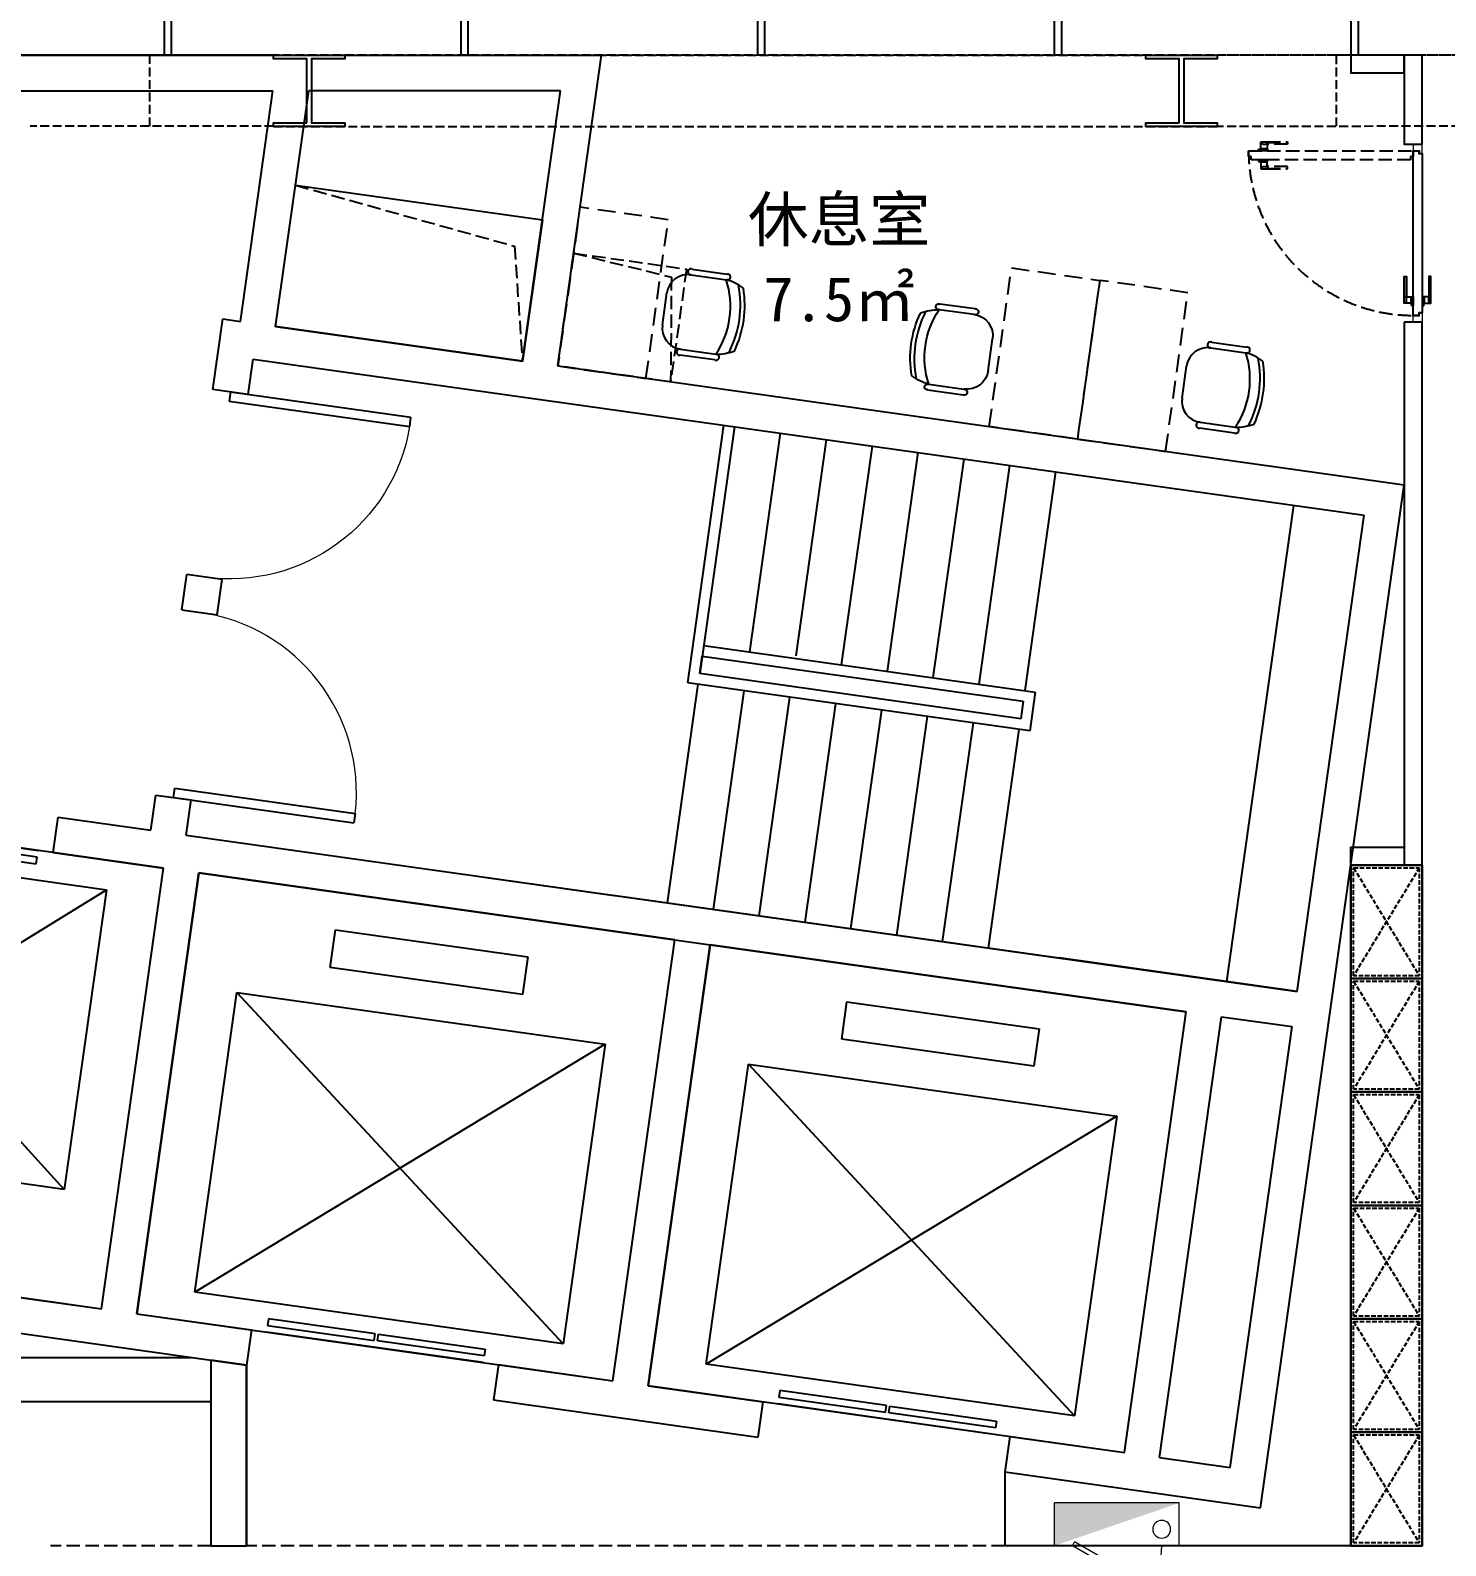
# Model space of a CAD drawing. Header units: millimetres. Extents: x 285006 to 3037698, y -2820855 to 192241.
# Drawn here: x 1145327 to 1153275, y -1089932 to -1081422 of the extents above; entities that cross this region are included whole.
import ezdxf
from ezdxf.enums import TextEntityAlignment as Align
from ezdxf.xclip import XClip

# ---------------------------------------------------------------- set-up
doc = ezdxf.new("R2010")
doc.units = ezdxf.units.MM
doc.header["$XCLIPFRAME"] = 2
doc.header["$PDMODE"] = 35
doc.header["$PDSIZE"] = -0.1
for name, pattern in [('1#C-6F$0$CONTINOUS', [0]), ('1#C-6F$0$DASHED2', [0.375, 0.25, -0.125]), ('DASH', [0.35, 0.25, -0.1]), ('DASHED', [0.75, 0.5, -0.25])]:
    doc.linetypes.add(name, pattern=pattern)
for name, color, linetype in [('1#C-6F$0$0-XREF', 7, 'Continuous'), ('1#C-6F$0$A-FLOR-STRS', 13, 'Continuous'), ('1#C-6F$0$S-W-BEAMLINE', 4, '1#C-6F$0$DASHED2'), ('6铝型材', 8, 'Continuous'), ('___', 4, 'Continuous'), ('__附着_A10-J_KJ_2_B_28F_SEN22M3I_设计区$0$A_WALL_BRIK(砌块墙)', 190, 'Continuous'), ('BS-LIFT', 14, 'Continuous'), ('BS-SHORT CABINET', 30, 'Continuous'), ('BS-STAIR', 30, 'Continuous'), ('COLUMN', 160, 'Continuous'), ('DOOR', 60, 'Continuous'), ('DOOR--02', 8, 'Continuous'), ('DS-FINISH', 20, 'Continuous'), ('DS-NOTES', 8, 'Continuous'), ('FF-FURN', 51, 'Continuous'), ('FF-TEXT', 50, 'Continuous'), ('FF-活动家具', 51, 'Continuous'), ('FF1-固定家具(落地、到顶)', 30, 'Continuous'), ('WALL', 255, 'Continuous'), ('WALL-地台', 8, 'Continuous')]:
    doc.layers.add(name, color=color, linetype=linetype)
for name, color, linetype, lineweight in [('1#C-6F$0$0XG-X', 1, 'Continuous', 18), ('DIM-1B-6F$0$A-ANNO-DIMS', 73, 'Continuous', 18), ('WALL-1C-6F-1$0$A-WALL-GLAZ', 142, 'Continuous', 18), ('板边洞口-1C-6F$0$A-HOLE', 5, 'Continuous', 25)]:
    doc.layers.add(name, color=color, linetype=linetype, lineweight=lineweight)
doc.styles.add('CCD_DIM', font='archs.shx', dxfattribs={"width": 0.7})
doc.styles.add('DIA', font='')
doc.styles.add('DIM-1B-6F$0$HYGB2014', font='hygbsz.shx', dxfattribs={"width": 0.7, "bigfont": 'hygbhz.shx'})
doc.styles.get('DIA').set_extended_font_data('SimSun')
doc.dimstyles.new('DIM-1B-6F$0$DIMN', dxfattribs={"dimtxt": 300, "dimasz": 100, "dimexe": 250, "dimexo": 300, "dimgap": 0, "dimtad": 0, "dimdec": 0, "dimzin": 0, "dimdsep": 46, "dimtxsty": 'DIM-1B-6F$0$HYGB2014', "dimblk": 'DIM-1B-6F$0$_archtick', "dimcen": 0.09, "dimdle": 150, "dimclrt": 7, "dimazin": 0, "dimtfac": 1, "dimtdec": 0, "dimtix": 1, "dimtmove": 2, "dimatfit": 3, "dimfxl": 1, "dimtvp": 1, "dimtolj": 1, "dimtzin": 0, "dimarcsym": 0})
doc.dimstyles.new('DIM_100', dxfattribs={"dimscale": 100, "dimtxt": 1.5, "dimasz": 1, "dimexe": 1.5, "dimexo": 1.5, "dimgap": 0.6, "dimtad": 1, "dimdec": 0, "dimrnd": 5, "dimzin": 12, "dimdsep": 46, "dimtxsty": 'CCD_DIM', "dimblk": 'CCD_Dimension_Tick', "dimcen": 0.125, "dimclrd": 44, "dimclre": 44, "dimclrt": 50, "dimadec": 0, "dimazin": 0, "dimtfac": 1, "dimtdec": 0, "dimtix": 1, "dimtmove": 2, "dimatfit": 3, "dimldrblk": 'CCD_Leader_Dot', "dimfxl": 5, "dimtvp": 1, "dimtolj": 1, "dimtzin": 0, "dimarcsym": 0})

# ---------------------------------------------------------------- blocks, each defined once
blk = doc.blocks.new('DIM-1B-6F$0$_archtick')
at = {"const_width": 0.4}
blk.add_lwpolyline([(-0.7, -0.7), (0.7, 0.7)], dxfattribs=at)
blk = doc.blocks.new('CCD_Dimension_Tick')
at = {"color": 0, "linetype": 'ByBlock'}
for p, q in [((-1.091, 0), (0, 0)), ((0, 0), (1.091, 0))]:
    blk.add_line(p, q, dxfattribs=at)
at = {"color": 0, "linetype": 'Continuous', "const_width": 0.608}
blk.add_lwpolyline([(-0.61, -0.61), (0.61, 0.61)], dxfattribs=at)
blk = doc.blocks.new('*D1553')
at = {"layer": '___', "color": 44, "lineweight": -2, "transparency": 16777216}
for p, q in [((1162391.7, -1083359.5), (1162241.7, -1083359.5)), ((1162391.7, -1083459.5), (1162391.7, -1085509.5)), ((1162435.4, -1085609.5), (1162241.7, -1085609.5))]:
    blk.add_line(p, q, dxfattribs=at)
at = {"layer": 'Defpoints', "color": 0, "transparency": 16777216}
for p in [(1162518.5, -1083359.5), (1162391.7, -1085609.5), (1162585.4, -1085609.5), (1062582.7, -2814913.1), (1063707.7, -2814913.1), (1063707.7, -2816154.7)]:
    blk.add_point(p, dxfattribs=at)
at = {"layer": 'DIM-1B-6F$0$A-ANNO-DIMS', "color": 0, "lineweight": -2, "transparency": 16777216}
for p, q in [((1062582.7, -2815213.1), (1062582.7, -2816404.7)), ((1063707.7, -2815213.1), (1063707.7, -2816404.7)), ((1062432.7, -2816154.7), (1063857.7, -2816154.7))]:
    blk.add_line(p, q, dxfattribs=at)
at = {"layer": '___', "color": 44, "lineweight": -2, "transparency": 16777216, "xscale": 100, "yscale": 100, "zscale": 100}
for p, rotation in [((1162391.7, -1083359.5), 90), ((1162391.7, -1085609.5), 270)]:
    blk.add_blockref('CCD_Dimension_Tick', p, dxfattribs=dict(at, rotation=rotation))
at = {"layer": 'DIM-1B-6F$0$A-ANNO-DIMS', "color": 0, "lineweight": -2, "transparency": 16777216, "xscale": 100, "yscale": 100, "zscale": 100, "rotation": 180}
blk.add_blockref('DIM-1B-6F$0$_archtick', (1062582.7, -2816154.7), dxfattribs=at)
at = {"layer": 'DIM-1B-6F$0$A-ANNO-DIMS', "color": 0, "lineweight": -2, "transparency": 16777216, "xscale": 100, "yscale": 100, "zscale": 100}
blk.add_blockref('DIM-1B-6F$0$_archtick', (1063707.7, -2816154.7), dxfattribs=at)
at = {"layer": '___', "color": 50, "transparency": 16777216, "insert": (1162256.7, -1084484.5), "char_height": 150, "attachment_point": 5, "rotation": 90, "style": 'CCD_DIM'}
blk.add_mtext('\\A1;2250', dxfattribs=at)
at = {"layer": 'DIM-1B-6F$0$A-ANNO-DIMS', "color": 7, "transparency": 16777216, "insert": (1063145.2, -2815854.7), "char_height": 300, "attachment_point": 5, "style": 'DIM-1B-6F$0$HYGB2014'}
blk.add_mtext('\\A1;1125', dxfattribs=at)
blk = doc.blocks.new('*D1555')
at = {"layer": '___', "color": 44, "lineweight": -2, "transparency": 16777216}
for p, q in [((1154593.2, -1087071.4), (1154180.5, -1087071.4)), ((1154330.5, -1089275.6), (1154330.5, -1087171.4)), ((1154593.2, -1089375.6), (1154180.5, -1089375.6))]:
    blk.add_line(p, q, dxfattribs=at)
at = {"layer": 'Defpoints', "color": 0, "transparency": 16777216}
for p in [(1154330.5, -1087071.4), (1154743.2, -1087071.4, 0), (1154743.2, -1089375.6, 0), (1064832.7, -2814913.1), (1066532.7, -2814913.1), (1066532.7, -2816154.7)]:
    blk.add_point(p, dxfattribs=at)
at = {"layer": 'DIM-1B-6F$0$A-ANNO-DIMS', "color": 0, "lineweight": -2, "transparency": 16777216}
for p, q in [((1064832.7, -2815213.1), (1064832.7, -2816404.7)), ((1066532.7, -2815213.1), (1066532.7, -2816404.7)), ((1064682.7, -2816154.7), (1066682.7, -2816154.7))]:
    blk.add_line(p, q, dxfattribs=at)
at = {"layer": '___', "color": 44, "lineweight": -2, "transparency": 16777216, "xscale": 100, "yscale": 100, "zscale": 100}
for p, rotation in [((1154330.5, -1087071.4), 90), ((1154330.5, -1089375.6), 270)]:
    blk.add_blockref('CCD_Dimension_Tick', p, dxfattribs=dict(at, rotation=rotation))
at = {"layer": 'DIM-1B-6F$0$A-ANNO-DIMS', "color": 0, "lineweight": -2, "transparency": 16777216, "xscale": 100, "yscale": 100, "zscale": 100, "rotation": 180}
blk.add_blockref('DIM-1B-6F$0$_archtick', (1064832.7, -2816154.7), dxfattribs=at)
at = {"layer": 'DIM-1B-6F$0$A-ANNO-DIMS', "color": 0, "lineweight": -2, "transparency": 16777216, "xscale": 100, "yscale": 100, "zscale": 100}
blk.add_blockref('DIM-1B-6F$0$_archtick', (1066532.7, -2816154.7), dxfattribs=at)
at = {"layer": '___', "color": 50, "transparency": 16777216, "insert": (1154195.5, -1088223.5), "char_height": 150, "attachment_point": 5, "rotation": 90, "style": 'CCD_DIM'}
blk.add_mtext('\\A1;2305', dxfattribs=at)
at = {"layer": 'DIM-1B-6F$0$A-ANNO-DIMS', "color": 7, "transparency": 16777216, "insert": (1065682.7, -2815854.7), "char_height": 300, "attachment_point": 5, "style": 'DIM-1B-6F$0$HYGB2014'}
blk.add_mtext('\\A1;1700', dxfattribs=at)
blk = doc.blocks.new('*D1556')
at = {"layer": '___', "color": 44, "lineweight": -2, "transparency": 16777216}
for p, q in [((1154593.2, -1088748.5), (1154435.7, -1088748.5)), ((1154585.7, -1088848.5), (1154585.7, -1089275.6)), ((1154593.2, -1089375.6), (1154435.7, -1089375.6))]:
    blk.add_line(p, q, dxfattribs=at)
at = {"layer": 'Defpoints', "color": 0, "transparency": 16777216}
for p in [(1154743.2, -1088748.5, 0), (1154585.7, -1089375.6), (1154743.2, -1089375.6, 0), (1066532.7, -2814913.1), (1067332.7, -2814913.1), (1067332.7, -2816154.7)]:
    blk.add_point(p, dxfattribs=at)
at = {"layer": 'DIM-1B-6F$0$A-ANNO-DIMS', "color": 0, "lineweight": -2, "transparency": 16777216}
for p, q in [((1066532.7, -2815213.1), (1066532.7, -2816404.7)), ((1067332.7, -2815213.1), (1067332.7, -2816404.7)), ((1066382.7, -2816154.7), (1067482.7, -2816154.7))]:
    blk.add_line(p, q, dxfattribs=at)
at = {"layer": '___', "color": 44, "lineweight": -2, "transparency": 16777216, "xscale": 100, "yscale": 100, "zscale": 100}
for p, rotation in [((1154585.7, -1088748.5), 90), ((1154585.7, -1089375.6), 270)]:
    blk.add_blockref('CCD_Dimension_Tick', p, dxfattribs=dict(at, rotation=rotation))
at = {"layer": 'DIM-1B-6F$0$A-ANNO-DIMS', "color": 0, "lineweight": -2, "transparency": 16777216, "xscale": 100, "yscale": 100, "zscale": 100, "rotation": 180}
blk.add_blockref('DIM-1B-6F$0$_archtick', (1066532.7, -2816154.7), dxfattribs=at)
at = {"layer": 'DIM-1B-6F$0$A-ANNO-DIMS', "color": 0, "lineweight": -2, "transparency": 16777216, "xscale": 100, "yscale": 100, "zscale": 100}
blk.add_blockref('DIM-1B-6F$0$_archtick', (1067332.7, -2816154.7), dxfattribs=at)
at = {"layer": '___', "color": 50, "transparency": 16777216, "insert": (1154450.7, -1089062.1), "char_height": 150, "attachment_point": 5, "rotation": 90, "style": 'CCD_DIM'}
blk.add_mtext('\\A1;625', dxfattribs=at)
at = {"layer": 'DIM-1B-6F$0$A-ANNO-DIMS', "color": 7, "transparency": 16777216, "insert": (1066932.7, -2815854.7), "char_height": 300, "attachment_point": 5, "style": 'DIM-1B-6F$0$HYGB2014'}
blk.add_mtext('\\A1;800', dxfattribs=at)
blk = doc.blocks.new('1#C-6F$0$$0$A$C613054A8')
for p, q in [((0, 50), (0, 2750)), ((0, 2750), (2500, 2750)), ((2500, 2750), (2500, 50)), ((634.7, 2444.4), (634.7, 355.6)), ((634.7, 2444.4), (2334.7, 355.6)), ((634.7, 355.6), (2334.7, 2444.4)), ((2334.7, 2444.4), (634.7, 2444.4)), ((2334.7, 355.6), (2334.7, 2444.4)), ((2424.4, 1409.4), (2424.4, 2013.9)), ((2424.4, 2013.9), (2462.2, 2013.9)), ((2462.2, 2013.9), (2462.2, 1409.4)), ((2500, 786.1), (2500, 2013.9)), ((209.7, 1944.9), (209.7, 855.1)), ((422.2, 1944.9), (209.7, 1944.9)), ((422.2, 855.1), (422.2, 1944.9)), ((2462.2, 1409.4), (2424.4, 1409.4)), ((2424.4, 1390.6), (2424.4, 786.1)), ((2462.2, 1390.6), (2424.4, 1390.6)), ((2462.2, 786.1), (2462.2, 1390.6)), ((209.7, 855.1), (422.2, 855.1)), ((2424.4, 786.1), (2462.2, 786.1)), ((634.7, 355.6), (2334.7, 355.6)), ((2500, 50), (0, 50))]:
    blk.add_line(p, q)
blk = doc.blocks.new('1#C-6F$0$A$C613054A8')
for p, q in [((0, 0), (0, 2650)), ((0, 2650), (2500, 2650)), ((2500, 2650), (2500, 0)), ((634.7, 2349.4), (634.7, 300.6)), ((634.7, 2349.4), (2334.7, 300.6)), ((634.7, 300.6), (2334.7, 2349.4)), ((2334.7, 2349.4), (634.7, 2349.4)), ((2334.7, 300.6), (2334.7, 2349.4)), ((2424.4, 1334.4), (2424.4, 1938.9)), ((2424.4, 1938.9), (2462.2, 1938.9)), ((2462.2, 1938.9), (2462.2, 1334.4)), ((2500, 711.1), (2500, 1938.9)), ((209.7, 1869.9), (209.7, 780.1)), ((422.2, 1869.9), (209.7, 1869.9)), ((422.2, 780.1), (422.2, 1869.9)), ((2462.2, 1334.4), (2424.4, 1334.4)), ((2424.4, 1315.6), (2424.4, 711.1)), ((2462.2, 1315.6), (2424.4, 1315.6)), ((2462.2, 711.1), (2462.2, 1315.6)), ((209.7, 780.1), (422.2, 780.1)), ((2424.4, 711.1), (2462.2, 711.1)), ((634.7, 300.6), (2334.7, 300.6)), ((2500, 0), (0, 0))]:
    blk.add_line(p, q)
blk = doc.blocks.new('WALL-1C-6F-1$0$mullion_____')
at = {"layer": '6铝型材'}
for p, q in [((-36798.2, -1713.1), (-36798.2, -1433.1)), ((-36798.2, -1433.1), (-36758.2, -1433.1)), ((-36758.2, -1713.1), (-36758.2, -1433.1)), ((-36798.2, -1713.1), (-36758.2, -1713.1)), ((-36778.2, -1713.1), (-36778.2, -1733.1))]:
    blk.add_line(p, q, dxfattribs=at)
blk = doc.blocks.new('WALL-1C-6F-1')
at = {"layer": 'WALL-地台', "linetype": 'DASH', "ltscale": 200}
blk.add_line((98375185.2, 18822722.6), (98375185.5, 18796565.6), dxfattribs=at)
at = {"layer": 'WALL-1C-6F-1$0$A-WALL-GLAZ', "lineweight": -3, "rotation": 269.9999995734953}
for p in [(98376618.3, 18774763.3), (98376618.3, 18773097.1), (98376618.3, 18771430.9), (98376618.3, 18769764.7), (98376618.3, 18768098.5)]:
    blk.add_blockref('WALL-1C-6F-1$0$mullion_____', p, dxfattribs=at)
blk = doc.blocks.new('1#C-6F$0$$TCHSYS$DOOR2D')
for p, q in [((0.45, 0.975), (0.5, 0.975)), ((0.45, 0), (0.45, 0.975)), ((0.5, 0), (0.5, 0.975)), ((0.5, 0), (0.45, 0))]:
    blk.add_line(p, q)
at = {"lineweight": 13}
blk.add_arc((0.475, 0), 0.975, 91.46928, 180, dxfattribs=at)
blk = doc.blocks.new('1#C-6F$0$A$C13D20D7F')
at = {"layer": '1#C-6F$0$S-W-BEAMLINE', "color": 6, "linetype": '1#C-6F$0$CONTINOUS'}
blk.add_lwpolyline([(380, 200), (20, 200), (20, 12.5), (0, 12.5), (0, 412.5), (20, 412.5), (20, 225), (380, 225), (380, 412.5), (400, 412.5), (400, 12.5), (380, 12.5)], close=True, dxfattribs=at)
blk = doc.blocks.new('dfgdergherhre')
at = {"layer": 'WALL-地台', "linetype": 'DASH', "ltscale": 200}
for p, q in [((3268329.1, 4617159.8, 0), (3268329.2, 4615793.8, 0)), ((3268729.1, 4617159.8, 0), (3268729.2, 4615793.8, 0)), ((3268729.1, 4616464.3, 0), (3268329.2, 4616464.3, 0)), ((3268329.2, 4610495, 0), (3268329.2, 4615793.8, 0)), ((3268729.2, 4610495, 0), (3268729.2, 4615793.8, 0)), ((3268329.1, 4610495, 0), (3268329.1, 4609128.9, 0)), ((3268729.1, 4610495, 0), (3268729.1, 4609128.9, 0)), ((3268729, 4609799.5, 0), (3268329.1, 4609799.5, 0))]:
    blk.add_line(p, q, dxfattribs=at)
at = {"layer": '1#C-6F$0$0-XREF', "ltscale": 1.5, "rotation": 359.999308722076}
for p in [(3268329.2, 4615381.3, 0), (3268329.2, 4610482.5, 0)]:
    blk.add_blockref('1#C-6F$0$A$C13D20D7F', p, dxfattribs=at)
blk = doc.blocks.new('A$C64783269')
at = {"layer": 'FF-活动家具'}
for p, q in [((1, 151), (1, 400)), ((41, 151), (41, 400)), ((570, 399), (570, 150)), ((610, 399), (610, 150)), ((419, 0), (191, 0))]:
    blk.add_line(p, q, dxfattribs=at)
for centre, radius, start, end in [((305, -192), 752, 72.7146, 107.2107), ((21, 405), 20.8, 344.5058, 195.4229), ((461, 332), 426, 152.8506, 170.8394), ((305, -144), 604, 64.0229, 115.9163), ((305, -200), 730, 70.8382, 109.1021), ((149, 332), 426, 9.0894, 27.0688), ((590, 405), 20.8, 344.5058, 195.4229), ((21, 145), 20.8, 164.5058, 15.4229), ((191, 150), 150, 179.9644, 269.9644), ((419, 150), 150, 269.9644, 359.9644), ((590, 145), 20.8, 164.5058, 15.4229)]:
    blk.add_arc(centre, radius, start, end, dxfattribs=at)
blk = doc.blocks.new('1#C-6F$0$单出口带卷盘消火栓')
at = {"layer": '1#C-6F$0$0XG-X'}
for p, q in [((368866.2, -61966.5), (368866.2, -61726.5)), ((368866.2, -61726.5), (369566.2, -61726.5)), ((369566.2, -61966.5), (369566.2, -61726.5)), ((369021.3, -62194.5), (369453.7, -61944.8)), ((369466.2, -61966.5), (369453.7, -61944.8)), ((368866.2, -61966.5), (368966.2, -61966.5)), ((368966.2, -61966.5), (369466.2, -61966.5)), ((369033.2, -62216.5), (369466.2, -61966.5)), ((369466.2, -61966.5), (369566.2, -61966.5)), ((369021.3, -62194.5), (369033.8, -62216.2))]:
    blk.add_line(p, q, dxfattribs=at)
blk.add_circle((368964.5, -61874.2), 50, dxfattribs=at)
blk.add_arc((369466.2, -61966.5), 500, 180, 207.13402, dxfattribs=at)
blk.add_solid([(368866.2, -61726.5), (369566.2, -61966.5), (369566.2, -61726.5)], dxfattribs=at)
blk = doc.blocks.new('*U1126')
at = {"layer": 'FF1-固定家具(落地、到顶)', "color": 55, "linetype": 'DASH', "ltscale": 100}
for p, q in [((15.4, 384.6), (621.7, 15.4)), ((15.4, 15.4), (621.7, 384.6)), ((637.1, 0), (637.1, 400))]:
    blk.add_line(p, q, dxfattribs=at)
at = {"layer": 'FF1-固定家具(落地、到顶)'}
blk.add_lwpolyline([(0, 400), (637.1, 400), (637.1, 0), (0, 0)], close=True, dxfattribs=at)
at = {"layer": 'FF1-固定家具(落地、到顶)', "color": 55, "linetype": 'DASH', "ltscale": 100}
blk.add_lwpolyline([(15.4, 384.6), (621.7, 384.6), (621.7, 15.4), (15.4, 15.4)], close=True, dxfattribs=at)
blk = doc.blocks.new('M--900')
at = {"layer": 'DOOR'}
blk.add_lwpolyline([(-962, 50), (-38, 50), (-38, 18), (-53, 18), (-53, 0), (-947, 0), (-947, 18), (-962, 18), (-962, 50)], dxfattribs=at)
at = {"layer": 'DOOR--02', "linetype": 'DASH', "ltscale": 300}
for p, q in [((-136, 869), (-136, 755)), ((10, 869), (10, 755))]:
    blk.add_line(p, q, dxfattribs=at)
at = {"layer": 'DOOR--02'}
for p, q in [((-857, 98), (-743, 98)), ((-857, -48), (-743, -48))]:
    blk.add_line(p, q, dxfattribs=at)
at = {"layer": 'DOOR--02', "linetype": 'DASH', "ltscale": 300}
for points in [[(-38, 974), (-38, 50), (-70, 50), (-70, 65), (-88, 65), (-88, 959), (-70, 959), (-70, 974), (-38, 974)], [(-100, 870), (-100, 904.5), (-138, 904.5), (-138, 861.5)], [(-138, 904.5), (-126, 895), (-126, 869)], [(-138, 869), (-138, 755), (-126, 755), (-126, 869)], [(-128, 869), (-138, 869)], [(-128, 869), (-100, 869), (-100, 869)], [(-88, 868.7), (-88, 919), (-98, 919), (-98, 868.7), (-88, 868.7)], [(-98, 902.5), (-88, 902.5)], [(-98, 885.5), (-88, 885.5)], [(-38, 919), (-38, 919)], [(-38, 868.7), (-38, 919), (-28, 919), (-28, 868.7), (-38, 868.7)], [(-28, 902.5), (-38, 902.5)], [(-28, 885.5), (-38, 885.5)], [(-26, 870), (-26, 904.5), (12, 904.5), (12, 861.5)], [(2, 869), (-26, 869), (-26, 869)], [(12, 904.5), (0, 895), (0, 869)], [(12, 869), (12, 755), (0, 755), (0, 869)], [(2, 869), (12, 869)]]:
    blk.add_lwpolyline(points, dxfattribs=at)
for points in [[(-100, 904), (-100, 869.5), (-98, 869.5), (-98, 904)], [(-26, 904), (-26, 869.5), (-28, 869.5), (-28, 904)]]:
    blk.add_lwpolyline(points, close=True, dxfattribs=at)
at = {"layer": 'DOOR--02'}
for points in [[(-858, 62), (-892.5, 62), (-892.5, 100), (-849.5, 100)], [(-857, 100), (-743, 100), (-743, 88), (-857, 88)], [(-857, 90), (-857, 100)], [(-857, 90), (-857, 62), (-857, 62)], [(-856.7, 50), (-907, 50), (-907, 60), (-856.7, 60), (-856.7, 50)], [(-907, 50), (-907, 50)], [(-856.7, 0), (-907, 0), (-907, -10), (-856.7, -10), (-856.7, 0)], [(-858, -12), (-892.5, -12), (-892.5, -50), (-849.5, -50)], [(-857, -40), (-857, -12), (-857, -12)], [(-857, -50), (-743, -50), (-743, -38), (-857, -38)], [(-857, -40), (-857, -50)]]:
    blk.add_lwpolyline(points, dxfattribs=at)
at = {"layer": 'DOOR--02', "ltscale": 0.1}
for points in [[(-892.5, 100), (-883, 88), (-857, 88)], [(-890.5, 60), (-890.5, 50)], [(-873.5, 60), (-873.5, 50)], [(-892.5, -50), (-883, -38), (-857, -38)], [(-890.5, -10), (-890.5, 0)], [(-873.5, -10), (-873.5, 0)]]:
    blk.add_lwpolyline(points, dxfattribs=at)
at = {"layer": 'DOOR--02'}
for points in [[(-892, 62), (-857.5, 62), (-857.5, 60), (-892, 60)], [(-892, -12), (-857.5, -12), (-857.5, -10), (-892, -10)]]:
    blk.add_lwpolyline(points, close=True, dxfattribs=at)
at = {"layer": 'DOOR--02', "linetype": 'DASH', "ltscale": 300}
blk.add_arc((-38, 50), 924, 90, 181.98467, dxfattribs=at)
at = {"layer": 'DS-FINISH', "linetype": 'Continuous', "lineweight": 0, "ltscale": 1000}
for points in [[(-965, 15), (-950, 15), (-950, 0), (-1000, 0), (-1000, 50), (-965, 50)], [(-35, 15), (-50, 15), (-50, 0), (0, 0), (0, 50), (-35, 50)]]:
    blk.add_lwpolyline(points, close=True, dxfattribs=at)
blk = doc.blocks.new('*U476')
blk.add_blockref('M--900', (0, 0))
blk = doc.blocks.new('CCD_Leader_Dot')
at = {"color": 0, "linetype": 'ByBlock'}
blk.add_line((-5, 0), (-10, 0), dxfattribs=at)
at = {"color": 0, "linetype": 'ByBlock', "const_width": 5}
blk.add_lwpolyline([(-2.5, 0, 1), (2.5, 0, 1)], format="xyb", close=True, dxfattribs=at)
blk = doc.blocks.new('DFHFTHRTHRT')
at = {"layer": 'FF-TEXT', "color": 50, "style": 'DIA'}
blk.add_text('休息室', height=250, rotation=90.08483, dxfattribs=at).set_placement((905187.3, -320903.9, 0), align=Align.CENTER)
blk.add_text('7.5㎡', height=250, rotation=90.08483, dxfattribs=at).set_placement((905488.1, -320903.9, 0), align=Align.MIDDLE)

msp = doc.modelspace()

# ---------------------------------------------------------------- linework, layer by layer
at = {"layer": '1#C-6F$0$A-FLOR-STRS'}
for p, q in [((1147875, -1086177.3, 0), (1148604.9, -1086279.9, 0)), ((1148600.4, -1086279.3, 0), (1151103.3, -1086631, 0)), ((1152440.2, -1086818.9, 0), (1151103.3, -1086631, 0))]:
    msp.add_line(p, q, dxfattribs=at)
at = {"layer": '__附着_A10-J_KJ_2_B_28F_SEN22M3I_设计区$0$A_WALL_BRIK(砌块墙)', "ltscale": 0.01, "elevation": 0}
msp.add_lwpolyline([(1146540.6, -1088918.2), (1146540.6, -1089932)], dxfattribs=at)
at = {"layer": 'BS-SHORT CABINET', "elevation": 0}
for points in [[(1152741.9, -1086109.4), (1152741.9, -1089932), (1153141.9, -1089932), (1153141.9, -1086109.4)], [(1146340.6, -1088890.1), (1146340.6, -1089932), (1146540.6, -1089932), (1146540.6, -1088917.9)]]:
    msp.add_lwpolyline(points, close=True, dxfattribs=at)
for points in [[(1143741, -1088874.8), (1146231.2, -1088874.8)], [(1146340.6, -1089124.8), (1140719.7, -1089124.8)], [(1150798.7, -1089516.7), (1150798.7, -1089932)], [(1150798.7, -1089516.7), (1150798.7, -1089932)], [(1153141.9, -1089932), (1150798.7, -1089932)]]:
    msp.add_lwpolyline(points, dxfattribs=at)
at = {"layer": 'BS-STAIR'}
for p, q in [((1149018.1, -1085085.8, 0), (1149221.3, -1083640, 0)), ((1149280.7, -1083648.3, 0), (1149085.9, -1085034.7, 0)), ((1149538.2, -1083684.5, 0), (1149365.6, -1084912.5, 0)), ((1149795.7, -1083720.7, 0), (1149625.1, -1084934.3, 0)), ((1150053.1, -1083756.9, 0), (1149880.5, -1084984.8, 0)), ((1150310.6, -1083793.1, 0), (1150138, -1085021, 0)), ((1150568.1, -1083829.3, 0), (1150395.5, -1085057.2, 0)), ((1150825.5, -1083865.5, 0), (1150652.9, -1085093.4, 0)), ((1151083, -1083901.7, 0), (1150910.4, -1085129.6, 0)), ((1149108.1, -1084876.3, 0), (1150969.8, -1085137.9, 0)), ((1149085.9, -1085034.7, 0), (1149099.8, -1084935.7, 0)), ((1149099.8, -1084935.7, 0), (1150902.1, -1085189, 0)), ((1149099.8, -1084935.7, 0), (1150902.1, -1085189, 0)), ((1150888.1, -1085288, 0), (1149085.9, -1085034.7, 0)), ((1150888.1, -1085288, 0), (1149085.9, -1085034.7, 0)), ((1148904.9, -1086322.1, 0), (1149077.5, -1085094.1, 0)), ((1150939.2, -1085355.8, 0), (1149018.1, -1085085.8, 0)), ((1149162.4, -1086358.2, 0), (1149335, -1085130.3, 0)), ((1150969.8, -1085137.9, 0), (1150939.2, -1085355.8, 0)), ((1149419.9, -1086394.4, 0), (1149592.5, -1085166.5, 0)), ((1149677.3, -1086430.6, 0), (1149849.9, -1085202.7, 0)), ((1149934.8, -1086466.8, 0), (1150107.4, -1085238.9, 0)), ((1150902.1, -1085189, 0), (1150888.1, -1085288, 0)), ((1150902.1, -1085189, 0), (1150888.1, -1085288, 0)), ((1150192.3, -1086503, 0), (1150364.9, -1085275.1, 0)), ((1150449.7, -1086539.2, 0), (1150622.3, -1085311.3, 0)), ((1150707.2, -1086575.4, 0), (1150879.8, -1085347.4, 0))]:
    msp.add_line(p, q, dxfattribs=at)
at = {"layer": 'BS-STAIR', "elevation": 0}
msp.add_lwpolyline([(1152419.9, -1084089.6), (1152044.1, -1086763.3)], dxfattribs=at)
msp.add_lwpolyline([(1148681, -1085634.2, 0, 0, 0), (1151345.3, -1086008.7, 0, 0, 0), (1151540.2, -1084622.3, 0, 0, 0), (1149554.7, -1084343.2, 80, 0, 0), (1149257.6, -1084301.5, 0, 0, 0)], format="xyseb", dxfattribs=at)
at = {"layer": 'COLUMN', "linetype": 'Continuous'}
for p, q in [((1141869.1, -1081560.8, 0), (1148534, -1081560.9, 0)), ((1148288.6, -1083306.9, 0), (1148534, -1081560.9, 0)), ((1143254.8, -1081760.8, 0), (1146688.2, -1081760.9, 0)), ((1146506.1, -1083056.4, 0), (1146688.2, -1081760.9, 0)), ((1146704.2, -1083084.2, 0), (1146890.2, -1081760.9, 0)), ((1148303.9, -1081760.9, 0), (1146890.2, -1081760.9, 0)), ((1148090.5, -1083279.1, 0), (1148303.9, -1081760.9, 0)), ((1146351.4, -1083438.6, 0), (1146407.1, -1083042.5, 0)), ((1146407.1, -1083042.5, 0), (1146506.1, -1083056.4, 0)), ((1146704.2, -1083084.2, 0), (1148090.5, -1083279.1, 0)), ((1146549.5, -1083466.4, 0), (1146577.3, -1083268.4, 0)), ((1146577.3, -1083268.4, 0), (1152816, -1084145.2, 0)), ((1148288.6, -1083306.9, 0), (1153041.9, -1083975, 0)), ((1146549.5, -1083466.4, 0), (1146351.4, -1083438.6, 0)), ((1152234.6, -1089718.6, 0), (1153041.9, -1083975, 0)), ((1152440.2, -1086818.9, 0), (1152816, -1084145.2, 0)), ((1152440.2, -1086818.9, 0), (1152816, -1084145.2, 0)), ((1146177.4, -1084676.4, 0), (1146205.3, -1084478.4, 0)), ((1146403.3, -1084506.2, 0), (1146205.3, -1084478.4, 0)), ((1146375.5, -1084704.2, 0), (1146403.3, -1084506.2, 0)), ((1146177.4, -1084676.4, 0), (1146375.5, -1084704.2, 0)), ((1146003.4, -1085914.2, 0), (1146031.3, -1085716.2, 0)), ((1146031.3, -1085716.2, 0), (1146229.3, -1085744, 0)), ((1146201.5, -1085942.1, 0), (1146229.3, -1085744, 0)), ((1145455.7, -1086039.2, 0), (1145483.6, -1085841.2, 0)), ((1145483.6, -1085841.2, 0), (1146003.4, -1085914.2, 0)), ((1146201.5, -1085942.1, 0), (1152440.2, -1086818.9, 0)), ((1145455.7, -1086039.2, 0), (1146074.6, -1086126.2, 0)), ((1145726.7, -1088601.9, 0), (1146074.6, -1086126.2, 0)), ((1145924.7, -1088629.7, 0), (1146272.7, -1086154.1, 0)), ((1146272.7, -1086154.1, 0), (1151818.2, -1086933.5, 0)), ((1148598.4, -1089005.5, 0), (1148946.4, -1086529.9, 0)), ((1148796.5, -1089033.4, 0), (1149144.5, -1086557.7, 0)), ((1151470.2, -1089409.2, 0), (1151818.2, -1086933.5, 0)), ((1151668.3, -1089437, 0), (1152016.2, -1086961.3, 0)), ((1152016.2, -1086961.3, 0), (1152412.3, -1087017, 0)), ((1152064.4, -1089492.7, 0), (1152412.3, -1087017, 0)), ((1143102.5, -1088233, 0), (1145726.7, -1088601.9, 0)), ((1142331.9, -1088326.7, 0), (1146540.6, -1088918.2, 0)), ((1145924.7, -1088629.7, 0), (1146568.4, -1088720.2, 0)), ((1146568.4, -1088720.2, 0), (1146540.6, -1088918.2, 0)), ((1147954.8, -1088915, 0), (1147926.9, -1089113.1, 0)), ((1147954.8, -1088915, 0), (1148598.4, -1089005.5, 0)), ((1148796.5, -1089033.4, 0), (1149440.2, -1089123.8, 0)), ((1147926.9, -1089113.1, 0), (1149412.3, -1089321.9, 0)), ((1149440.2, -1089123.8, 0), (1149412.3, -1089321.9, 0)), ((1150826.5, -1089318.7, 0), (1150798.7, -1089516.7, 0)), ((1150826.5, -1089318.7, 0), (1151470.2, -1089409.2, 0)), ((1151668.3, -1089437, 0), (1152064.4, -1089492.7, 0)), ((1150798.7, -1089516.7, 0), (1152234.6, -1089718.6, 0))]:
    msp.add_line(p, q, dxfattribs=at)
at = {"layer": 'DS-NOTES', "linetype": 'DASH', "ltscale": 300, "elevation": 0}
for points in [[(1146815.5, -1082292), (1148045.1, -1082634.1), (1148090.5, -1083279.1)], [(1148377.7, -1082673.2), (1148926.8, -1082807.4), (1148922.4, -1083396)], [(1146340.6, -1089932), (1145440.6, -1089932)], [(1150798.7, -1089932), (1146540.6, -1089932)], [(1150798.7, -1089932), (1149412.3, -1089932)]]:
    msp.add_lwpolyline(points, dxfattribs=at)
msp.add_lwpolyline([(1149011.4, -1082762.2), (1148922.4, -1083396), (1148288.6, -1083306.9), (1148377.7, -1082673.2)], close=True, dxfattribs=at)
at = {"layer": 'FF-FURN', "linetype": 'DASHED', "ltscale": 200, "elevation": 0}
for points in [[(1148399.9, -1082514.7), (1148288.6, -1083306.9), (1148783.7, -1083376.5), (1148909, -1082485.3), (1148413.9, -1082415.7)], [(1151317.8, -1082924.8), (1151206.5, -1083717), (1150711.3, -1083647.4), (1150836.6, -1082756.2), (1151331.7, -1082825.8)], [(1151331.7, -1082825.8), (1151206.5, -1083717), (1151701.6, -1083786.6), (1151826.9, -1082895.4), (1151331.7, -1082825.8)]]:
    msp.add_lwpolyline(points, dxfattribs=at)
at = {"layer": 'WALL', "elevation": 0}
for points in [[(1152742.6, -1081561.1), (1152742.6, -1081660.9), (1153041.9, -1081660.9), (1153041.9, -1081561.1)], [(1153041.9, -1081561.2), (1153041.9, -1082060.9), (1153141.9, -1082060.9), (1153141.9, -1081561.2)], [(1153041.9, -1083060.9), (1153041.9, -1086109.4), (1153141.9, -1086109.4), (1153141.9, -1083060.9)]]:
    msp.add_lwpolyline(points, close=True, dxfattribs=at)
msp.add_lwpolyline([(1153141.9, -1086109.4), (1152741.9, -1086109.4), (1152741.9, -1086009.4), (1153041.9, -1086009.4), (1153041.9, -1086109.4)], dxfattribs=at)
at = {"layer": '板边洞口-1C-6F$0$A-HOLE', "linetype": 'Continuous', "ltscale": 1.5, "elevation": 0}
msp.add_lwpolyline([(1148201.9, -1082486.9), (1148090.5, -1083279.1), (1146704.2, -1083084.2), (1146815.5, -1082292)], close=True, dxfattribs=at)

# ---------------------------------------------------------------- block references
at = {"rotation": 270}
for p in [(1152741.9, -1086109.4, 0), (1152741.9, -1086746.5, 0), (1152741.9, -1087383.6, 0), (1152741.9, -1088020.7, 0), (1152741.9, -1088657.8, 0), (1152741.9, -1089294.9, 0)]:
    msp.add_blockref('*U1126', p, dxfattribs=at)
at = {"layer": '1#C-6F$0$0-XREF', "ltscale": 1.5}
ref = msp.add_blockref('WALL-1C-6F-1', (-17657592, 97293851, 0), dxfattribs=dict(at, rotation=269.999308722076))
XClip(ref).set_block_clipping_path([(98372385.8231538981, 18767467.007476639), (98391135.4026873261, 18767467.2336917371), (98391134.7242774069, 18823696.4636914618), (98372385.144743979, 18823696.2374763638)])
at = {"layer": '1#C-6F$0$0XG-X', "xscale": -1, "rotation": 0.0006912783119528143}
msp.add_blockref('1#C-6F$0$单出口带卷盘消火栓', (1520643.7, -1027961.1, 0), dxfattribs=at)
at = {"layer": '___', "rotation": 270}
msp.add_blockref('DFHFTHRTHRT', (1470772.2, -177420.6), dxfattribs=at)
at = {"layer": '__附着_A10-J_KJ_2_B_28F_SEN22M3I_设计区$0$A_WALL_BRIK(砌块墙)', "rotation": 270}
msp.add_blockref('dfgdergherhre', (-3463802.4, 2186768.2), dxfattribs=at)
at = {"layer": 'BS-LIFT', "xscale": -1, "rotation": 261.9993155329082}
msp.add_blockref('1#C-6F$0$A$C613054A8', (1143102.5, -1088233, 0), dxfattribs=at)
at = {"layer": 'BS-LIFT', "extrusion": (-4.16084e-15, 5.84819e-16, -1), "zscale": -0.9999999999999973, "rotation": 278.0006920480635}
for p in [(-1148995.9, -1086536.8, 0), (-1151867.7, -1086940.4, 0)]:
    msp.add_blockref('1#C-6F$0$$0$A$C613054A8', p, dxfattribs=at)
at = {"layer": 'DOOR'}
for p, xscale, yscale, zscale, rotation in [((1146377.4, -1083972.4, 0), -1050.000003055029, 1050.000003055028, 1050.000003055029, 261.9993082428272), ((1146203.4, -1085210.2, 0), 1050.000000136291, 1050.000000136291, 1050.000000136291, 261.9993083056692)]:
    msp.add_blockref('1#C-6F$0$$TCHSYS$DOOR2D', p, dxfattribs=dict(at, xscale=xscale, yscale=yscale, zscale=zscale, rotation=rotation))
at = {"layer": 'DS-FINISH', "rotation": 89.99999999999999}
msp.add_blockref('*U476', (1153141.9, -1082060.9, 0), dxfattribs=at)
at = {"layer": 'FF-FURN', "linetype": 'DASHED', "ltscale": 200, "yscale": 0.8, "zscale": 0.8}
for p, xscale, rotation in [((1148922.9, -1082745.5, 0), 0.8, 261.9993079525052), ((1150751.5, -1083002.6, 0), -0.8, 81.99930795250528), ((1151840.7, -1083155.7, 0), 0.8, 261.9993079525052)]:
    msp.add_blockref('A$C64783269', p, dxfattribs=dict(at, xscale=xscale, rotation=rotation))

# ---------------------------------------------------------------- dimensions: what is measured, and where the dimension line sits
at = {"layer": '___'}
dim = msp.add_linear_dim(base=(1162391.7, -1085609.5), p1=(1162518.5, -1083359.5), p2=(1162585.4, -1085609.5), angle=270, dimstyle='DIM_100', override={"dimfxlon": 1}, dxfattribs=at)
dim.commit()
dim.dimension.update_dxf_attribs({"geometry": '*D1553', "text_midpoint": (1162256.7, -1084484.5)})
for p1, p2, distance, picture, middle in [((1154743.2, -1089375.6, 0), (1154743.2, -1087071.4, 0), 412.6, '*D1555', (1154195.5, -1088223.5)), ((1154743.2, -1088748.5, 0), (1154743.2, -1089375.6, 0), -157.4, '*D1556', (1154450.7, -1089062.1))]:
    dim = msp.add_aligned_dim(p1=p1, p2=p2, distance=distance, dimstyle='DIM_100', override={"dimfxlon": 1}, dxfattribs=at)
    dim.commit()
    dim.dimension.update_dxf_attribs({"geometry": picture, "text_midpoint": middle})
at = {"layer": 'DIM-1B-6F$0$A-ANNO-DIMS'}
for p1, p2, picture, middle in [((1062582.7, -2814913.1), (1063707.7, -2814913.1), '*D1553', (1063145.2, -2815854.7)), ((1064832.7, -2814913.1), (1066532.7, -2814913.1), '*D1555', (1065682.7, -2815854.7)), ((1066532.7, -2814913.1), (1067332.7, -2814913.1), '*D1556', (1066932.7, -2815854.7))]:
    dim = msp.add_aligned_dim(p1=p1, p2=p2, distance=-1241.6, dimstyle='DIM-1B-6F$0$DIMN', dxfattribs=at)
    dim.commit()
    dim.dimension.update_dxf_attribs({"geometry": picture, "text_midpoint": middle})

doc.saveas('drawing.dxf')
